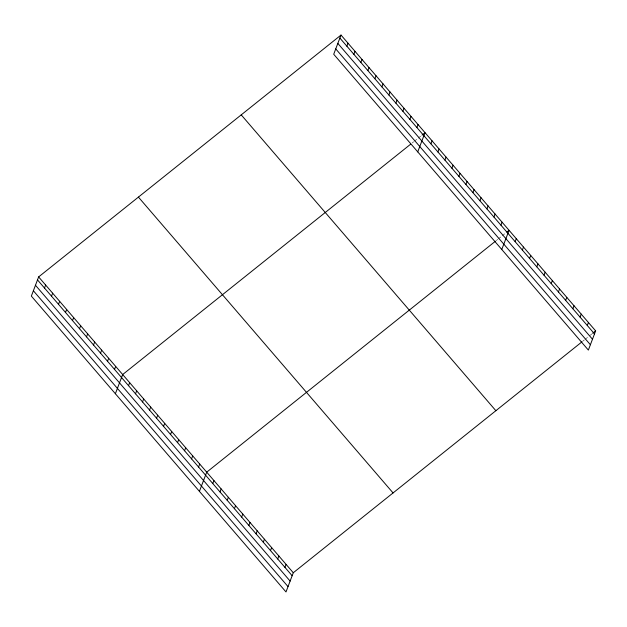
<?xml version="1.0" encoding="UTF-8"?>
<svg xmlns="http://www.w3.org/2000/svg" width="627" height="627" viewBox="0 0 627 627"><rect width="100%" height="100%" fill="white"/><g stroke="black" fill="none" stroke-linecap="round" stroke-linejoin="round"><path stroke-width="0.47" stroke-dasharray="3.13 2.35" d="M412.182 142.964L413.695 141.757M414.455 141.146L416.72 139.335M418.233 138.128L421.258 135.706M496.216 240.588L497.728 239.381M498.489 238.777L500.754 236.959M502.266 235.752L505.291 233.33M582.796 341.174L584.309 339.967M585.069 339.356L588.847 336.338M589.599 335.735L591.872 333.917"/><path stroke-width="0.94" d="M341.002 35.057L333.713 54.251L588.361 350.085L595.65 330.891L341.002 35.057L38.639 276.915L31.35 296.109L285.998 591.943L293.287 572.749L582.044 341.778M44.509 288.044L45.646 285.05M51.508 296.179L52.644 293.185M58.515 304.314L59.651 301.321M65.514 312.45L66.65 309.456M72.52 320.585L73.657 317.591M79.519 328.72L80.656 325.726M86.526 336.856L87.662 333.862M93.525 344.991L94.661 341.997M100.532 353.126L101.668 350.132M107.53 361.262L108.667 358.268M114.537 369.397L115.674 366.403M115.384 393.732L122.673 374.538L410.669 144.171M128.543 385.668L129.679 382.674M135.542 393.803L136.678 390.817M142.548 401.938L143.685 398.952M149.547 410.074L150.684 407.088M156.554 418.209L157.69 415.223M163.553 426.344L164.689 423.358M170.56 434.48L171.696 431.494M177.559 442.615L178.695 439.629M184.565 450.75L185.702 447.764M346.864 46.179L348.001 43.192M191.564 458.886L192.701 455.9M353.871 54.314L355.007 51.328M198.571 467.021L199.707 464.035M360.87 62.449L362.006 59.463M199.417 491.356L206.706 472.17L495.463 241.191M367.877 70.592L369.013 67.598M212.788 483.535L213.925 480.548M374.875 78.728L376.012 75.734M220.006 491.921L221.135 488.935M381.882 86.863L383.019 83.869M227.217 500.299L228.353 497.313M388.881 94.998L390.018 92.004M234.435 508.685L235.572 505.699M395.888 103.134L397.024 100.14M241.646 517.063L242.782 514.077M402.887 111.269L404.023 108.275M248.864 525.45L250.001 522.463M409.893 119.404L411.03 116.41M256.082 533.828L257.211 530.842M416.9 127.54L418.029 124.546M263.293 542.214L264.429 539.228M417.747 151.875L425.035 132.681L422.01 135.103M270.511 550.592L271.648 547.606M430.906 143.81L432.034 140.816M277.722 558.978L278.858 555.984M437.905 151.946L439.041 148.952M284.94 567.357L286.077 564.371M444.911 160.081L446.04 157.087M451.91 168.216L453.047 165.222M458.917 176.352L460.046 173.358M465.916 184.487L467.052 181.501M472.923 192.622L474.051 189.636M479.921 200.758L481.058 197.771M486.928 208.893L488.057 205.907M493.927 217.028L495.064 214.042M500.934 225.164L502.062 222.177M501.78 249.499L509.069 230.313L506.804 232.123M515.151 241.677L516.287 238.691M522.362 250.063L523.498 247.077M529.58 258.442L530.716 255.455M536.79 266.828L537.927 263.842M544.009 275.206L545.145 272.22M551.227 283.592L552.356 280.598M558.438 291.97L559.574 288.984M565.656 300.357L566.792 297.363M572.866 308.735L574.003 305.749M580.085 317.121L581.221 314.127M587.303 325.499L588.432 322.513M592.625 333.313L595.65 330.891M339.865 38.043L594.514 333.885M337.835 43.396L592.484 339.231M335.743 48.898L590.391 344.74M241.223 114.874L495.871 410.709M138.418 197.105L393.066 492.94M38.639 276.915L293.287 572.749M37.502 279.908L292.158 575.743M35.473 285.254L290.121 581.088M33.38 290.763L288.028 586.598"/></g></svg>
